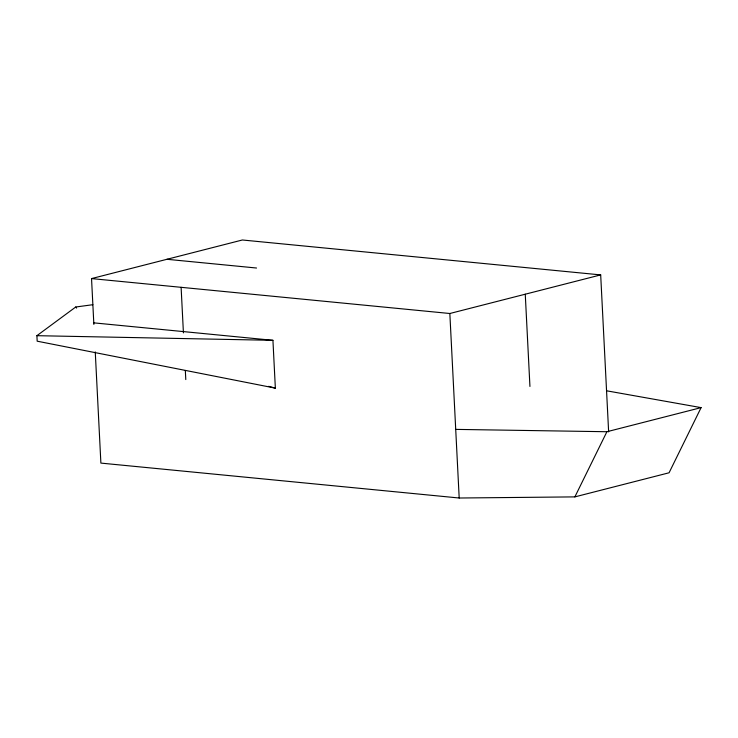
<?xml version="1.0" encoding="UTF-8"?>
<svg xmlns="http://www.w3.org/2000/svg" width="738" height="738" viewBox="0 0 738 738"><rect width="100%" height="100%" fill="white"/><g stroke="black" fill="none" stroke-linecap="round" stroke-linejoin="round"><path stroke-width="1.11" d="M574.874 496.886L606.904 431.73L701.1 407.625L669.071 472.781L574.874 496.886L459.193 498.012L100.885 463.095L95.257 351.934M93.781 322.857L272.931 340.319L275.357 388.142L37.177 341.187L36.9 335.679L75.737 307.008L92.85 304.702M93.864 324.425L91.54 278.586L242.378 239.988L600.686 274.905L608.638 431.905M91.54 278.586L449.839 313.502L600.686 274.905M455.715 429.387L606.904 431.73M36.9 335.679L272.931 340.319M166.954 259.287L256.538 268.023M606.553 390.789L701.1 407.625M268.706 386.325L275.357 388.142M75.737 307.008L76.595 308.087M525.262 294.204L529.939 386.454M449.839 313.502L459.193 498.012M181.114 287.322L183.421 332.875M185.33 370.458L185.792 379.572"/></g></svg>
